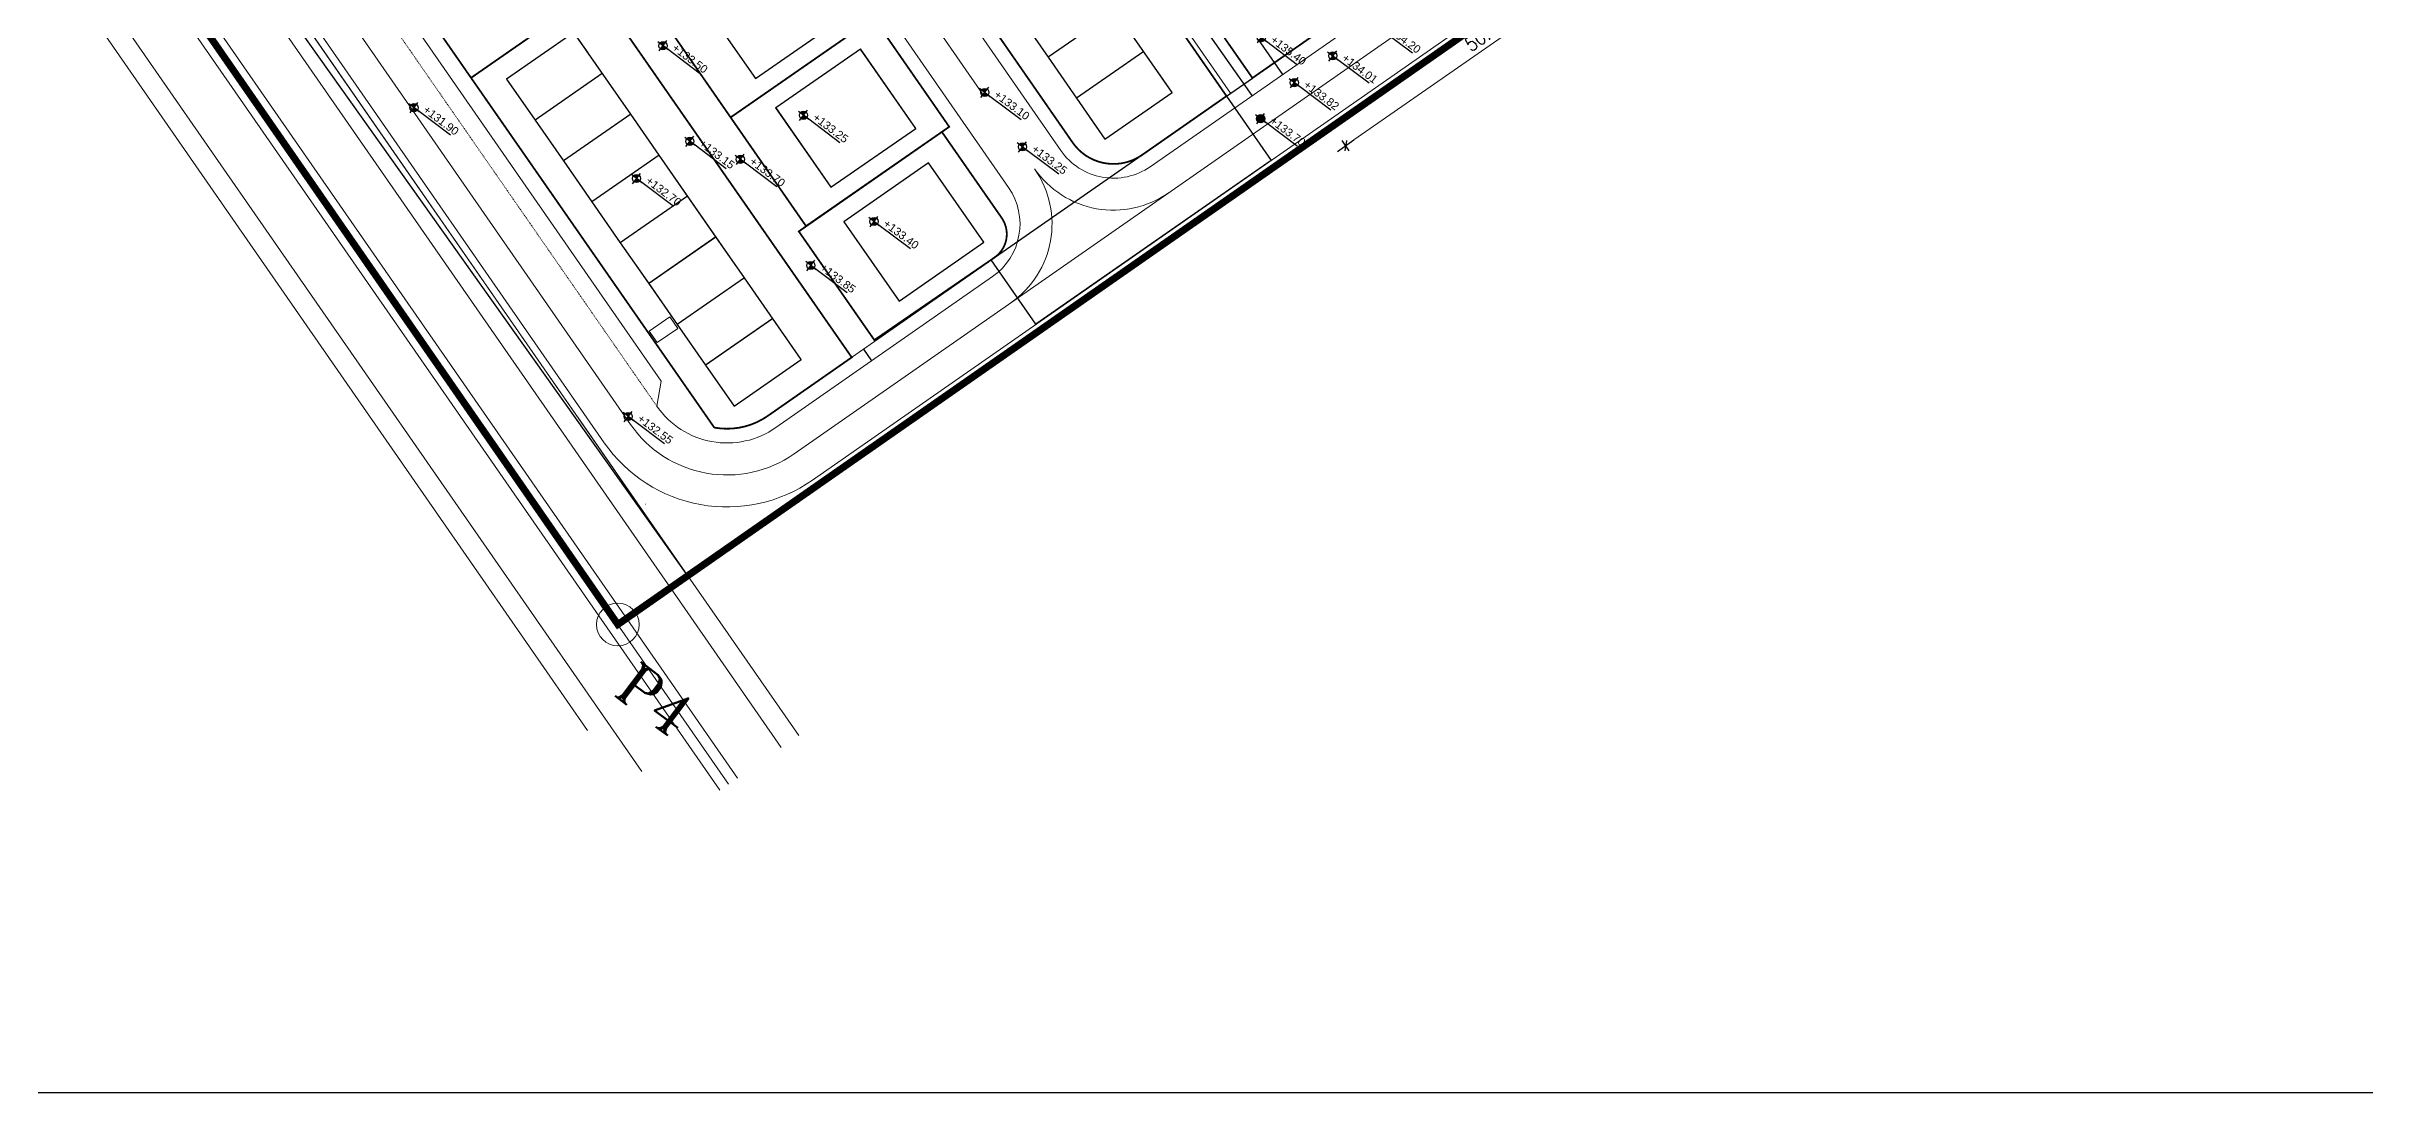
# Model space of a CAD drawing. Header units: inches. Extents: x 2 to 806, y 2 to 666.
# Drawn here: x 187.8 to 513.7, y 2.5 to 149.5 of the extents above; entities that cross this region are included whole.
import ezdxf
from ezdxf.enums import TextEntityAlignment as Align

# ---------------------------------------------------------------- set-up
doc = ezdxf.new("R2010")
doc.units = ezdxf.units.IN
doc.header["$MEASUREMENT"] = 0
for name, pattern in [('( Hidden )', [0.375, 0.25, -0.125]), ('ACAD_ISO04W100', [30, 24, -3, 0, -3]), ('DASHED', [0.75, 0.5, -0.25]), ('DASHED2', [0.375, 0.25, -0.125])]:
    doc.linetypes.add(name, pattern=pattern)
for name, color, linetype in [('.', 7, 'Continuous'), ('ASPHALT', 4, 'Continuous'), ('City_Axies', 10, 'Continuous'), ('City_Edge', 6, 'Continuous'), ('city_green', 3, 'Continuous'), ('City_road', 170, 'Continuous'), ('CL', 1, 'ACAD_ISO04W100'), ('comments', 1, 'Continuous'), ('ELV2', 4, 'Continuous'), ('furniture', 8, 'Continuous'), ('Land line', 210, 'Continuous'), ('pathway levels', 250, 'Continuous'), ('PAVEMENT', 2, 'Continuous'), ('sec line', 252, 'ACAD_ISO04W100'), ('set pack', 253, 'DASHED2')]:
    doc.layers.add(name, color=color, linetype=linetype)
doc.styles.add('3', font='ROMANT.shx', dxfattribs={"height": 4})
doc.styles.add('AUC-2-5', font='romans.shx', dxfattribs={"width": 0.85})
doc.styles.add('SDC-TEXT', font='arial.ttf')
doc.linetypes.add('FENCELINE2', pattern='A,0.25,-0.1,[132,ltypeshp.shx,S=0.1,R=0,X=-0.1,Y=0],-0.1,1', length=1.45)
doc.dimstyles.new('AUC-750-N mtr', dxfattribs={"dimscale": 0.5625, "dimtxt": 3.5, "dimasz": 2.5, "dimexe": 2.5, "dimexo": 2, "dimgap": 1.2, "dimtad": 1, "dimzin": 1, "dimdsep": 46, "dimtxsty": 'AUC-2-5', "dimblk": 'AUC-DIMTICK', "dimcen": 1, "dimse1": 1, "dimse2": 1, "dimclrd": 1, "dimclre": 1, "dimclrt": 2, "dimadec": 0, "dimazin": 0, "dimtfac": 1, "dimtix": 1, "dimtmove": 2, "dimatfit": 3, "dimfxl": 1, "dimlwd": 0, "dimlwe": -1, "dimarcsym": 0})

# ---------------------------------------------------------------- blocks, each defined once
blk = doc.blocks.new('*U380')
for points in [[(0, 1.02, 0.414214), (-1.02, 0), (0, 0)], [(0, -1.02, 0.414214), (1.02, 0), (0, 0)]]:
    blk.add_hatch(color=256).paths.add_polyline_path(points)
for p, q in [((1.62, 0), (-1.62, 0)), ((0, -1.62), (0, 1.62)), ((0, 0), (1.62, 0)), ((11.38, 0), (1.62, 0))]:
    blk.add_line(p, q)
blk.add_circle((0, 0), 1.02)
at = {"style": 'SDC-TEXT'}
blk.add_attdef('LEVEL', text='', height=2, dxfattribs=at).set_placement((2.24, 2.53), align=Align.TOP_LEFT)
blk.add_attdef('T.O.C.', (2.24, -2.56), '', height=2, dxfattribs=at)
blk = doc.blocks.new('*U278')
for points in [[(0, 1.02, 0.414214), (-1.02, 0), (0, 0)], [(0, -1.02, 0.414214), (1.02, 0), (0, 0)]]:
    blk.add_hatch(color=256).paths.add_polyline_path(points)
for p, q in [((1.62, 0), (-1.62, 0)), ((0, -1.62), (0, 1.62)), ((0, 0), (1.62, 0)), ((11.38, 0), (1.62, 0))]:
    blk.add_line(p, q)
blk.add_circle((0, 0), 1.02)
at = {"style": 'SDC-TEXT'}
blk.add_attdef('LEVEL', text='', height=2, dxfattribs=at).set_placement((2.24, 2.53), align=Align.TOP_LEFT)
blk.add_attdef('T.O.C.', (2.24, -2.56), '', height=2, dxfattribs=at)
blk = doc.blocks.new('*U279')
for points in [[(0, 1.02, 0.414214), (-1.02, 0), (0, 0)], [(0, -1.02, 0.414214), (1.02, 0), (0, 0)]]:
    blk.add_hatch(color=256).paths.add_polyline_path(points)
for p, q in [((1.62, 0), (-1.62, 0)), ((0, -1.62), (0, 1.62)), ((0, 0), (1.62, 0)), ((11.38, 0), (1.62, 0))]:
    blk.add_line(p, q)
blk.add_circle((0, 0), 1.02)
at = {"style": 'SDC-TEXT'}
blk.add_attdef('LEVEL', text='', height=2, dxfattribs=at).set_placement((2.24, 2.53), align=Align.TOP_LEFT)
blk.add_attdef('T.O.C.', (2.24, -2.56), '', height=2, dxfattribs=at)
blk = doc.blocks.new('*U275')
for points in [[(0, 1.02, 0.414214), (-1.02, 0), (0, 0)], [(0, -1.02, 0.414214), (1.02, 0), (0, 0)]]:
    blk.add_hatch(color=256).paths.add_polyline_path(points)
for p, q in [((1.62, 0), (-1.62, 0)), ((0, -1.62), (0, 1.62)), ((0, 0), (1.62, 0)), ((11.38, 0), (1.62, 0))]:
    blk.add_line(p, q)
blk.add_circle((0, 0), 1.02)
at = {"style": 'SDC-TEXT'}
blk.add_attdef('LEVEL', text='', height=2, dxfattribs=at).set_placement((2.24, 2.53), align=Align.TOP_LEFT)
blk.add_attdef('T.O.C.', (2.24, -2.56), '', height=2, dxfattribs=at)
blk = doc.blocks.new('*U276')
for points in [[(0, 1.02, 0.414214), (-1.02, 0), (0, 0)], [(0, -1.02, 0.414214), (1.02, 0), (0, 0)]]:
    blk.add_hatch(color=256).paths.add_polyline_path(points)
for p, q in [((1.62, 0), (-1.62, 0)), ((0, -1.62), (0, 1.62)), ((0, 0), (1.62, 0)), ((11.38, 0), (1.62, 0))]:
    blk.add_line(p, q)
blk.add_circle((0, 0), 1.02)
at = {"style": 'SDC-TEXT'}
blk.add_attdef('LEVEL', text='', height=2, dxfattribs=at).set_placement((2.24, 2.53), align=Align.TOP_LEFT)
blk.add_attdef('T.O.C.', (2.24, -2.56), '', height=2, dxfattribs=at)
blk = doc.blocks.new('*U257')
for points in [[(0, 1.02, 0.414214), (-1.02, 0), (0, 0)], [(0, -1.02, 0.414214), (1.02, 0), (0, 0)]]:
    blk.add_hatch(color=256).paths.add_polyline_path(points)
for p, q in [((1.62, 0), (-1.62, 0)), ((0, -1.62), (0, 1.62)), ((0, 0), (1.62, 0)), ((11.38, 0), (1.62, 0))]:
    blk.add_line(p, q)
blk.add_circle((0, 0), 1.02)
at = {"style": 'SDC-TEXT'}
blk.add_attdef('LEVEL', text='', height=2, dxfattribs=at).set_placement((2.24, 2.53), align=Align.TOP_LEFT)
blk.add_attdef('T.O.C.', (2.24, -2.56), '', height=2, dxfattribs=at)
blk = doc.blocks.new('*U258')
for points in [[(0, 1.02, 0.414214), (-1.02, 0), (0, 0)], [(0, -1.02, 0.414214), (1.02, 0), (0, 0)]]:
    blk.add_hatch(color=256).paths.add_polyline_path(points)
for p, q in [((1.62, 0), (-1.62, 0)), ((0, -1.62), (0, 1.62)), ((0, 0), (1.62, 0)), ((11.38, 0), (1.62, 0))]:
    blk.add_line(p, q)
blk.add_circle((0, 0), 1.02)
at = {"style": 'SDC-TEXT'}
blk.add_attdef('LEVEL', text='', height=2, dxfattribs=at).set_placement((2.24, 2.53), align=Align.TOP_LEFT)
blk.add_attdef('T.O.C.', (2.24, -2.56), '', height=2, dxfattribs=at)
blk = doc.blocks.new('*U197')
for points in [[(0, 1.02, 0.414214), (-1.02, 0), (0, 0)], [(0, -1.02, 0.414214), (1.02, 0), (0, 0)]]:
    blk.add_hatch(color=256).paths.add_polyline_path(points)
for p, q in [((1.62, 0), (-1.62, 0)), ((0, -1.62), (0, 1.62)), ((0, 0), (1.62, 0)), ((11.38, 0), (1.62, 0))]:
    blk.add_line(p, q)
blk.add_circle((0, 0), 1.02)
at = {"style": 'SDC-TEXT'}
blk.add_attdef('LEVEL', text='', height=2, dxfattribs=at).set_placement((2.24, 2.53), align=Align.TOP_LEFT)
blk.add_attdef('T.O.C.', (2.24, -2.56), '', height=2, dxfattribs=at)
blk = doc.blocks.new('*U198')
for points in [[(0, 1.02, 0.414214), (-1.02, 0), (0, 0)], [(0, -1.02, 0.414214), (1.02, 0), (0, 0)]]:
    blk.add_hatch(color=256).paths.add_polyline_path(points)
for p, q in [((1.62, 0), (-1.62, 0)), ((0, -1.62), (0, 1.62)), ((0, 0), (1.62, 0)), ((11.38, 0), (1.62, 0))]:
    blk.add_line(p, q)
blk.add_circle((0, 0), 1.02)
at = {"style": 'SDC-TEXT'}
blk.add_attdef('LEVEL', text='', height=2, dxfattribs=at).set_placement((2.24, 2.53), align=Align.TOP_LEFT)
blk.add_attdef('T.O.C.', (2.24, -2.56), '', height=2, dxfattribs=at)
blk = doc.blocks.new('*U199')
for points in [[(0, 1.02, 0.414214), (-1.02, 0), (0, 0)], [(0, -1.02, 0.414214), (1.02, 0), (0, 0)]]:
    blk.add_hatch(color=256).paths.add_polyline_path(points)
for p, q in [((1.62, 0), (-1.62, 0)), ((0, -1.62), (0, 1.62)), ((0, 0), (1.62, 0)), ((11.38, 0), (1.62, 0))]:
    blk.add_line(p, q)
blk.add_circle((0, 0), 1.02)
at = {"style": 'SDC-TEXT'}
blk.add_attdef('LEVEL', text='', height=2, dxfattribs=at).set_placement((2.24, 2.53), align=Align.TOP_LEFT)
blk.add_attdef('T.O.C.', (2.24, -2.56), '', height=2, dxfattribs=at)
blk = doc.blocks.new('*U442')
for points in [[(0, 1.02, 0.414214), (-1.02, 0), (0, 0)], [(0, -1.02, 0.414214), (1.02, 0), (0, 0)]]:
    blk.add_hatch(color=256).paths.add_polyline_path(points)
for p, q in [((1.62, 0), (-1.62, 0)), ((0, -1.62), (0, 1.62)), ((0, 0), (1.62, 0)), ((11.38, 0), (1.62, 0))]:
    blk.add_line(p, q)
blk.add_circle((0, 0), 1.02)
at = {"style": 'SDC-TEXT'}
blk.add_attdef('LEVEL', text='', height=2, dxfattribs=at).set_placement((2.24, 2.53), align=Align.TOP_LEFT)
blk.add_attdef('T.O.C.', (2.24, -2.56), '', height=2, dxfattribs=at)
blk = doc.blocks.new('*U115')
for points in [[(0, 1.02, 0.414214), (-1.02, 0), (0, 0)], [(0, -1.02, 0.414214), (1.02, 0), (0, 0)]]:
    blk.add_hatch(color=256).paths.add_polyline_path(points)
for p, q in [((1.62, 0), (-1.62, 0)), ((0, -1.62), (0, 1.62)), ((0, 0), (1.62, 0)), ((11.38, 0), (1.62, 0))]:
    blk.add_line(p, q)
blk.add_circle((0, 0), 1.02)
at = {"style": 'SDC-TEXT'}
blk.add_attdef('LEVEL', text='', height=2, dxfattribs=at).set_placement((2.24, 2.53), align=Align.TOP_LEFT)
blk.add_attdef('T.O.C.', (2.24, -2.56), '', height=2, dxfattribs=at)
blk = doc.blocks.new('*U127')
for points in [[(0, 1.02, 0.414214), (-1.02, 0), (0, 0)], [(0, -1.02, 0.414214), (1.02, 0), (0, 0)]]:
    blk.add_hatch(color=256).paths.add_polyline_path(points)
for p, q in [((1.62, 0), (-1.62, 0)), ((0, -1.62), (0, 1.62)), ((0, 0), (1.62, 0)), ((11.38, 0), (1.62, 0))]:
    blk.add_line(p, q)
blk.add_circle((0, 0), 1.02)
at = {"style": 'SDC-TEXT'}
blk.add_attdef('LEVEL', text='', height=2, dxfattribs=at).set_placement((2.24, 2.53), align=Align.TOP_LEFT)
blk.add_attdef('T.O.C.', (2.24, -2.56), '', height=2, dxfattribs=at)
blk = doc.blocks.new('*U121')
for points in [[(0, 1.02, 0.414214), (-1.02, 0), (0, 0)], [(0, -1.02, 0.414214), (1.02, 0), (0, 0)]]:
    blk.add_hatch(color=256).paths.add_polyline_path(points)
for p, q in [((1.62, 0), (-1.62, 0)), ((0, -1.62), (0, 1.62)), ((0, 0), (1.62, 0)), ((11.38, 0), (1.62, 0))]:
    blk.add_line(p, q)
blk.add_circle((0, 0), 1.02)
at = {"style": 'SDC-TEXT'}
blk.add_attdef('LEVEL', text='', height=2, dxfattribs=at).set_placement((2.24, 2.53), align=Align.TOP_LEFT)
blk.add_attdef('T.O.C.', (2.24, -2.56), '', height=2, dxfattribs=at)
blk = doc.blocks.new('*U122')
for points in [[(0, 1.02, 0.414214), (-1.02, 0), (0, 0)], [(0, -1.02, 0.414214), (1.02, 0), (0, 0)]]:
    blk.add_hatch(color=256).paths.add_polyline_path(points)
for p, q in [((1.62, 0), (-1.62, 0)), ((0, -1.62), (0, 1.62)), ((0, 0), (1.62, 0)), ((11.38, 0), (1.62, 0))]:
    blk.add_line(p, q)
blk.add_circle((0, 0), 1.02)
at = {"style": 'SDC-TEXT'}
blk.add_attdef('LEVEL', text='', height=2, dxfattribs=at).set_placement((2.24, 2.53), align=Align.TOP_LEFT)
blk.add_attdef('T.O.C.', (2.24, -2.56), '', height=2, dxfattribs=at)
blk = doc.blocks.new('AUC-DIMTICK')
at = {"color": 1}
for p, q in [((1, 0), (-1, 0)), ((-0.36, -0.36), (0.36, 0.36)), ((0, 0.63), (0, -0.63))]:
    blk.add_line(p, q, dxfattribs=at)
blk = doc.blocks.new('*D477')
at = {"layer": 'Defpoints', "color": 0, "linetype": 'ByBlock', "transparency": 16777216}
for p in [(406.74, 171.63), (365.38, 142.83), (370.42, 135.59)]:
    blk.add_point(p, dxfattribs=at)
at = {"layer": 'furniture', "color": 1, "linetype": 'ByBlock', "lineweight": 0, "transparency": 16777216}
blk.add_line((410.63, 163.59), (371.57, 136.39), dxfattribs=at)
at = {"layer": 'furniture', "color": 1, "linetype": 'ByBlock', "lineweight": 0, "transparency": 16777216, "xscale": 1.40625, "yscale": 1.40625, "zscale": 1.40625}
for p, rotation in [((411.78, 164.39), 34.85007820784165), ((370.42, 135.59), 214.8500782078417)]:
    blk.add_blockref('AUC-DIMTICK', p, dxfattribs=dict(at, rotation=rotation))
at = {"layer": 'furniture', "color": 2, "linetype": 'ByBlock', "transparency": 16777216, "insert": (390.15, 151.35), "char_height": 1.969, "attachment_point": 5, "rotation": 34.8501, "style": 'AUC-2-5'}
blk.add_mtext('50.40', dxfattribs=at)
blk = doc.blocks.new('*U416')
for points in [[(0, 1.02, 0.414214), (-1.02, 0), (0, 0)], [(0, -1.02, 0.414214), (1.02, 0), (0, 0)]]:
    blk.add_hatch(color=256).paths.add_polyline_path(points)
for p, q in [((1.62, 0), (-1.62, 0)), ((0, -1.62), (0, 1.62)), ((0, 0), (1.62, 0)), ((11.38, 0), (1.62, 0))]:
    blk.add_line(p, q)
blk.add_circle((0, 0), 1.02)
at = {"style": 'SDC-TEXT'}
blk.add_attdef('LEVEL', text='', height=2, dxfattribs=at).set_placement((2.24, 2.53), align=Align.TOP_LEFT)
blk.add_attdef('T.O.C.', (2.24, -2.56), '', height=2, dxfattribs=at)

msp = doc.modelspace()

# ---------------------------------------------------------------- hatches: boundary and pattern name
at = {"layer": '.', "linetype": 'ByBlock', "transparency": 33554633}
h = msp.add_hatch(dxfattribs=at)
h.set_pattern_fill('ANSI31', color=34, angle=-55.14992)
h.set_pattern_definition([(349.850078208, (-1019091.39202, 51543.46572), (0.022028057086, 0.123043751166), [])])
edge = h.paths.add_edge_path()
edge.add_arc((358.478, 139.385), 0.576, 0, 360)

# ---------------------------------------------------------------- linework, layer by layer
at = {"linetype": 'ByBlock', "lineweight": 0}
for p, q in [((268.103, 68.277), (95.635, 316.887)), ((95.635, 316.887), (268.103, 68.277)), ((277.947, 75.14), (132.229, 285.19)), ((509.122, 236.296), (268.103, 68.277)), ((268.103, 68.277), (277.947, 75.14))]:
    msp.add_line(p, q, dxfattribs=at)
at = {"layer": 'ASPHALT', "lineweight": 0}
for p, q in [((270.373, 86.057), (132.229, 285.19)), ((499.666, 241.894), (342.939, 132.635)), ((295.465, 88.568), (506.221, 235.492)), ((263.789, 230.904), (330.397, 134.888)), ((266.201, 93.826), (186.657, 208.487))]:
    msp.add_line(p, q, dxfattribs=at)
at = {"layer": 'ASPHALT', "color": 0, "linetype": '( Hidden )', "lineweight": 0, "ltscale": 0.35}
msp.add_line((273.596, 98.955), (192.105, 216.424), dxfattribs=at)
at = {"layer": 'ASPHALT', "lineweight": 0}
msp.add_lwpolyline([(274.186, 102.491), (273.596, 98.955, 0.4148853), (290.318, 95.951), (320.79, 117.194, 0.4135401), (323.037, 129.707), (247.427, 238.7, 0.2783845), (238.808, 242.197, 0.0336588), (209.098, 235.423, 0.0480664), (195.173, 229.446, 0.4453041), (192.105, 216.424), (196.503, 214.47), (274.186, 102.491)], format="xyb", dxfattribs=at)
for centre, radius, start in [((337.792, 140.018), 9, 214.74975), ((283.456, 105.795), 21, 214.75015), ((284.332, 110.673), 24.5, 304.88136)]:
    msp.add_arc(centre, radius, start, 304.88152, dxfattribs=at)
at = {"layer": 'City_Axies', "lineweight": 0}
for p, q in [((267.934, 68.521), (95.635, 316.887)), ((283.672, 45.835), (267.934, 68.521))]:
    msp.add_line(p, q, dxfattribs=at)
at = {"layer": 'City_Edge', "lineweight": 0, "ltscale": 10}
for p, q in [((271.485, 47.612), (115.088, 273.056)), ((275.486, 73.424), (178.37, 213.416)), ((291.067, 50.964), (275.486, 73.424))]:
    msp.add_line(p, q, dxfattribs=at)
at = {"layer": 'city_green', "lineweight": 0}
for p, q in [((284.905, 46.69), (118.321, 286.818)), ((282.44, 44.98), (115.856, 285.108))]:
    msp.add_line(p, q, dxfattribs=at)
at = {"layer": 'City_road', "lineweight": 0}
for p, q in [((249.539, 73.983), (112.622, 271.348)), ((509.122, 236.296), (275.486, 73.424)), ((293.532, 52.674), (276.778, 76.825)), ((263.847, 53.36), (249.539, 73.983))]:
    msp.add_line(p, q, dxfattribs=at)
at = {"layer": 'CL', "lineweight": 0, "ltscale": 5}
for p, q in [((251.083, 241.325), (326.527, 132.571)), ((502.24, 238.203), (292.892, 92.26)), ((269.899, 96.391), (190.355, 211.052))]:
    msp.add_line(p, q, dxfattribs=at)
for centre, radius, start, end in [((315.643, 124.577), 13.5, 304.88152, 34.74975), ((337.792, 140.018), 13.5, 214.74975, 304.88152), ((283.456, 105.795), 16.5, 214.75015, 304.88152)]:
    msp.add_arc(centre, radius, start, end, dxfattribs=at)
at = {"layer": 'comments', "color": 3, "linetype": 'ByBlock'}
for p, q in [((357.262, 142.62), (344.332, 161.098)), ((377.84, 144.823), (383.135, 148.733)), ((353.677, 142.558), (357.323, 145.1)), ((302.63, 106.969), (303.772, 105.331))]:
    msp.add_line(p, q, dxfattribs=at)
at = {"layer": 'comments', "color": 6, "linetype": 'ByBlock'}
msp.add_lwpolyline([(805.862, 665.831), (2.345, 665.831), (2.345, 2.465), (805.862, 2.465)], close=True, dxfattribs=at)
msp.add_lwpolyline([(588.492, 237.295), (510.786, 237.222), (277.947, 75.14), (129.763, 283.482), (124.064, 297.288), (124.072, 309.621), (131.269, 325.395), (377.067, 498.452), (416.657, 517.574)], dxfattribs=at)
at = {"layer": 'comments', "color": 3, "linetype": 'ByBlock'}
for points in [[(299.356, 153.282), (291.605, 164.458), (279.69, 156.194), (287.441, 145.019)], [(309.984, 138.017), (302.207, 149.174), (290.318, 140.928), (298.069, 129.754)], [(319.543, 122.005), (311.802, 133.187), (299.874, 124.891), (307.639, 113.726)]]:
    msp.add_lwpolyline(points, close=True, dxfattribs=at)
for points in [[(330.064, 166.07), (320.615, 159.515), (328.598, 148.008)], [(346.029, 143.056), (334.055, 160.316), (324.606, 153.761)], [(338.047, 154.563), (328.598, 148.008), (336.58, 136.501)], [(269.91, 140.004), (261.917, 151.498), (252.462, 144.939), (256.459, 139.192)], [(342.038, 148.809), (332.589, 142.254)], [(265.913, 145.751), (256.459, 139.192), (260.456, 133.445)], [(336.58, 136.501), (346.029, 143.056)], [(273.907, 134.258), (269.91, 140.004), (260.456, 133.445), (264.452, 127.698)], [(281.9, 122.764), (273.907, 134.258), (264.452, 127.698), (268.449, 121.951)], [(277.904, 128.511), (268.449, 121.951), (272.446, 116.205)], [(285.897, 117.017), (281.9, 122.764), (272.446, 116.205), (276.443, 110.458)], [(293.891, 105.524), (285.897, 117.017), (276.443, 110.458), (280.439, 104.711)], [(289.894, 111.27), (280.439, 104.711), (284.436, 98.964), (293.891, 105.524)]]:
    msp.add_lwpolyline(points, dxfattribs=at)
at = {"layer": 'Land line', "lineweight": 0}
for p, q in [((314.695, 138.242), (294.563, 124.28)), ((294.563, 124.28), (314.695, 138.242))]:
    msp.add_line(p, q, dxfattribs=at)
at = {"layer": 'PAVEMENT', "lineweight": 0}
for p, q in [((284.946, 242.862), (354.251, 142.959)), ((245.252, 238.327), (314.686, 138.236)), ((265.432, 232.044), (332.04, 136.028)), ((281.664, 95.957), (192.373, 224.345)), ((464.859, 220.067), (341.795, 134.275)), ((319.646, 118.834), (289.175, 97.592))]:
    msp.add_line(p, q, dxfattribs=at)
at = {"layer": 'PAVEMENT', "linetype": 'FENCELINE2', "lineweight": 0, "ltscale": 70, "const_width": 0.125}
msp.add_lwpolyline([(616.534, 519.432), (512.15, 519.427), (501.15, 513.927), (485.678, 513.926, 0.4142116), (478.678, 506.926), (465.678, 506.907, 0.4091423), (458.8, 513.905, 0.0259271), (445.386, 513.442, -0.0645411), (439.735, 513.682), (429.633, 515.432, 0.0875473), (420.809, 514.605, 0.085404), (379.355, 495.17), (139.972, 328.291, 0.4135441), (132.229, 285.19), (277.947, 75.14), (509.122, 236.296), (657.544, 236.301)], format="xyb", dxfattribs=at)
at = {"layer": 'PAVEMENT', "lineweight": 0}
for centre, radius, start in [((337.792, 140.018), 7, 214.74975), ((283.456, 105.795), 10, 259.67728)]:
    msp.add_arc(centre, radius, start, 304.88152, dxfattribs=at)
at = {"layer": 'sec line', "color": 6, "linetype": 'ByBlock'}
msp.add_line((358.113, 150.529), (361.545, 145.607), dxfattribs=at)
at = {"layer": 'sec line', "color": 3, "linetype": 'ByBlock'}
msp.add_lwpolyline([(353.677, 142.558), (359.975, 133.513), (326.889, 110.475), (320.59, 119.52)], close=True, dxfattribs=at)
at = {"layer": 'set pack', "color": 1, "linetype": 'DASHED', "lineweight": 0, "ltscale": 70}
for p, q in [((284.069, 242.898), (353.677, 142.558)), ((300.988, 105.827), (211.267, 234.833)), ((345.028, 162.738), (357.323, 145.1)), ((247.469, 145.125), (265.133, 157.381)), ((273.361, 154.847), (283.961, 139.562)), ((304.095, 153.526), (283.961, 139.562)), ((283.963, 139.564), (304.095, 153.527)), ((283.961, 139.562), (294.563, 124.28))]:
    msp.add_line(p, q, dxfattribs=at)
at = {"layer": 'set pack', "linetype": 'DASHED', "lineweight": 0, "ltscale": 70}
for p, q in [((314.099, 189.084), (346.029, 143.056)), ((304.65, 182.529), (336.58, 136.501)), ((328.598, 148.008), (338.047, 154.563)), ((252.462, 144.939), (261.917, 151.498)), ((293.891, 105.524), (261.917, 151.498)), ((302.207, 149.175), (290.292, 140.911)), ((309.984, 138.017), (302.207, 149.175)), ((332.589, 142.254), (342.038, 148.809)), ((284.436, 98.964), (252.462, 144.939)), ((256.458, 139.191), (265.907, 145.747)), ((290.292, 140.911), (298.043, 129.736)), ((336.58, 136.501), (346.029, 143.056)), ((260.448, 133.44), (269.897, 139.995)), ((298.043, 129.736), (309.984, 138.017)), ((264.439, 127.689), (273.887, 134.244)), ((268.429, 121.937), (277.877, 128.493)), ((272.419, 116.186), (281.868, 122.741)), ((297.999, 117.13), (293.545, 123.535)), ((276.409, 110.434), (285.858, 116.99)), ((280.399, 104.683), (289.848, 111.238)), ((284.436, 98.964), (293.891, 105.524)), ((262.498, 97.41), (267.793, 89.777))]:
    msp.add_line(p, q, dxfattribs=at)
at = {"layer": 'set pack', "color": 5, "linetype": '( Hidden )', "lineweight": 0, "ltscale": 250, "const_width": 1}
msp.add_lwpolyline([(677.534, 535.434), (456.038, 535.425, 0.1530333), (370.462, 508.476), (95.635, 316.887), (268.103, 68.277), (509.122, 236.296), (677.544, 236.302)], format="xyb", close=True, dxfattribs=at)
at = {"layer": 'set pack', "color": 5, "linetype": '( Hidden )', "lineweight": 0, "ltscale": 0.5, "const_width": 1}
msp.add_lwpolyline([(677.534, 535.434), (456.038, 535.425, 0.1530333), (370.462, 508.476), (95.635, 316.887), (268.103, 68.277), (509.122, 236.296), (677.544, 236.302)], format="xyb", close=True, dxfattribs=at)
at = {"layer": 'set pack', "color": 1, "linetype": 'ByBlock', "lineweight": 0, "const_width": 0.25}
for points in [[(299.653, 182.714), (317.319, 194.969), (284.069, 242.898), (271.058, 243.032, 0.5991963), (265.432, 232.044), (332.04, 136.028)], [(332.04, 136.028, 0.4148873), (341.795, 134.275), (353.677, 142.558), (317.319, 194.969)]]:
    msp.add_lwpolyline(points, format="xyb", dxfattribs=at)
for points in [[(237.731, 196.783), (220.066, 184.527), (247.469, 145.125), (265.133, 157.381)], [(395.904, 198.205), (345.028, 162.738), (357.323, 145.1), (408.199, 180.568)], [(304.093, 153.525), (293.491, 168.808), (273.361, 154.847), (283.961, 139.563)], [(314.695, 138.242), (304.093, 153.525), (283.961, 139.562), (294.563, 124.28)]]:
    msp.add_lwpolyline(points, close=True, dxfattribs=at)
at = {"layer": 'set pack', "linetype": 'DASHED', "lineweight": 0, "ltscale": 70}
for points in [[(279.69, 156.194), (291.605, 164.458), (299.356, 153.282), (287.441, 145.019)], [(302.233, 149.192), (309.984, 138.017), (298.069, 129.753), (290.318, 140.928)], [(299.874, 124.891), (311.802, 133.187), (319.543, 122.005), (307.639, 113.726)]]:
    msp.add_lwpolyline(points, close=True, dxfattribs=at)
at = {"layer": 'set pack', "color": 1, "linetype": 'ByBlock', "lineweight": 0, "const_width": 0.25}
for points in [[(265.133, 157.381), (247.469, 145.125), (281.664, 95.957, 0.199839), (289.175, 97.592), (300.988, 105.827)], [(322.066, 125.438), (313.659, 137.523), (293.545, 123.535), (304.165, 108.265), (321.047, 119.856, 0.4160057)]]:
    msp.add_lwpolyline(points, format="xyb", close=True, dxfattribs=at)
at = {"layer": 'set pack', "linetype": 'DASHED', "lineweight": 0, "ltscale": 70}
msp.add_lwpolyline([(302.207, 149.174), (290.318, 140.928), (298.069, 129.754), (309.984, 138.017)], dxfattribs=at)
at = {"layer": 'set pack', "linetype": 'ByBlock', "lineweight": 0}
msp.add_lwpolyline([(275.411, 111.516), (276.535, 109.899), (273.656, 107.897), (272.532, 109.514)], close=True, dxfattribs=at)
msp.add_circle((268.103, 68.277), 3, dxfattribs=at)
msp.add_arc((272.064, 94.197), 9, 269.60658, 269.78123, dxfattribs=at)

# ---------------------------------------------------------------- block references
at = {"layer": 'ELV2', "color": 252}
ref = msp.add_blockref('*U127', (374.688, 152.437), dxfattribs=dict(at, xscale=0.5625047716006252, yscale=0.5625047716006252, zscale=0.5625047716006252, rotation=323.0401138320281))
ref.add_attrib('LEVEL', '+134.20', dxfattribs={"layer": '0', "height": 1.125, "rotation": 323.04011, "style": 'SDC-TEXT'}).set_placement((376.552, 152.818), align=Align.TOP_LEFT)
ref = msp.add_blockref('*U416', (358.562, 150.773), dxfattribs=dict(at, xscale=0.5625047716006252, yscale=0.5625047716006252, zscale=0.5625047716006252, rotation=323.0401138320281))
ref.add_attrib('LEVEL', '+135.40', dxfattribs={"layer": '0', "height": 1.125, "rotation": 323.04011, "style": 'SDC-TEXT'}).set_placement((360.426, 151.153), align=Align.TOP_LEFT)
ref = msp.add_blockref('*U121', (368.616, 148.209), dxfattribs=dict(at, xscale=0.5625047716006252, yscale=0.5625047716006252, zscale=0.5625047716006252, rotation=323.0401138320281))
ref.add_attrib('LEVEL', '+134.01', dxfattribs={"layer": '0', "height": 1.125, "rotation": 323.04011, "style": 'SDC-TEXT'}).set_placement((370.48, 148.59), align=Align.TOP_LEFT)
ref = msp.add_blockref('*U257', (319.695, 143.069), dxfattribs=dict(at, xscale=0.5625047716006252, yscale=0.5625047716006252, zscale=0.5625047716006252, rotation=323.0401138320281))
ref.add_attrib('LEVEL', '+133.10', dxfattribs={"layer": '0', "height": 1.125, "rotation": 323.04011, "style": 'SDC-TEXT'}).set_placement((321.558, 143.449), align=Align.TOP_LEFT)
ref = msp.add_blockref('*U122', (363.214, 144.447), dxfattribs=dict(at, xscale=0.5625047716006252, yscale=0.5625047716006252, zscale=0.5625047716006252, rotation=323.0401138320281))
ref.add_attrib('LEVEL', '+133.82', dxfattribs={"layer": '0', "height": 1.125, "rotation": 323.04011, "style": 'SDC-TEXT'}).set_placement((365.077, 144.828), align=Align.TOP_LEFT)
ref = msp.add_blockref('*U279', (239.444, 140.926), dxfattribs=dict(at, xscale=0.5625047716006252, yscale=0.5625047716006252, zscale=0.5625047716006252, rotation=323.0401138320281))
ref.add_attrib('LEVEL', '+131.90', dxfattribs={"layer": '0', "height": 1.125, "rotation": 323.04011, "style": 'SDC-TEXT'}).set_placement((241.307, 141.307), align=Align.TOP_LEFT)
ref = msp.add_blockref('*U276', (294.212, 139.856), dxfattribs=dict(at, xscale=0.5625047716006252, yscale=0.5625047716006252, zscale=0.5625047716006252, rotation=323.0401138320281))
ref.add_attrib('LEVEL', '+133.25', dxfattribs={"layer": '0', "height": 1.125, "rotation": 323.04011, "style": 'SDC-TEXT'}).set_placement((296.075, 140.236), align=Align.TOP_LEFT)
ref = msp.add_blockref('*U115', (358.478, 139.385), dxfattribs=dict(at, xscale=0.5625047716006252, yscale=0.5625047716006252, zscale=0.5625047716006252, rotation=323.0401138320281))
ref.add_attrib('LEVEL', '+133.70', dxfattribs={"layer": '0', "height": 1.125, "rotation": 323.04011, "style": 'SDC-TEXT'}).set_placement((360.341, 139.766), align=Align.TOP_LEFT)
ref = msp.add_blockref('*U258', (324.989, 135.418), dxfattribs=dict(at, xscale=0.5625047716006252, yscale=0.5625047716006252, zscale=0.5625047716006252, rotation=323.0401138320281))
ref.add_attrib('LEVEL', '+133.25', dxfattribs={"layer": '0', "height": 1.125, "rotation": 323.04011, "style": 'SDC-TEXT'}).set_placement((326.853, 135.798), align=Align.TOP_LEFT)
ref = msp.add_blockref('*U380', (270.734, 130.966), dxfattribs=dict(at, xscale=0.5625047716006252, yscale=0.5625047716006252, zscale=0.5625047716006252, rotation=323.0401138320281))
ref.add_attrib('LEVEL', '+132.70', dxfattribs={"layer": '0', "height": 1.125, "rotation": 323.04011, "style": 'SDC-TEXT'}).set_placement((272.598, 131.346), align=Align.TOP_LEFT)
ref = msp.add_blockref('*U275', (304.121, 124.924, 130.74), dxfattribs=dict(at, xscale=0.5625047716006252, yscale=0.5625047716006252, zscale=0.5625047716006252, rotation=323.0401138320281))
ref.add_attrib('LEVEL', '+133.40', dxfattribs={"layer": '0', "height": 1.125, "rotation": 323.04011, "style": 'SDC-TEXT'}).set_placement((305.984, 125.305, 130.74), align=Align.TOP_LEFT)
ref = msp.add_blockref('*U278', (269.56, 97.514), dxfattribs=dict(at, xscale=0.5625047716006252, yscale=0.5625047716006252, zscale=0.5625047716006252, rotation=323.0401138320281))
ref.add_attrib('LEVEL', '+132.55', dxfattribs={"layer": '0', "height": 1.125, "rotation": 323.04011, "style": 'SDC-TEXT'}).set_placement((271.423, 97.895), align=Align.TOP_LEFT)
at = {"layer": 'pathway levels', "color": 252}
ref = msp.add_blockref('*U199', (274.443, 149.636, 132.606), dxfattribs=dict(at, xscale=0.5625047716006252, yscale=0.5625047716006252, zscale=0.5625047716006252, rotation=323.0401138320281))
ref.add_attrib('LEVEL', '+133.50', dxfattribs={"layer": '0', "height": 1.125, "rotation": 323.04011, "style": 'SDC-TEXT'}).set_placement((276.306, 150.017, 132.606), align=Align.TOP_LEFT)
ref = msp.add_blockref('*U442', (278.235, 136.188), dxfattribs=dict(at, xscale=0.5625047716006252, yscale=0.5625047716006252, zscale=0.5625047716006252, rotation=323.0401138320281))
ref.add_attrib('LEVEL', '+133.15', dxfattribs={"layer": '0', "height": 1.125, "rotation": 323.04011, "style": 'SDC-TEXT'}).set_placement((280.098, 136.569), align=Align.TOP_LEFT)
ref = msp.add_blockref('*U198', (285.334, 133.674), dxfattribs=dict(at, xscale=0.5625047716006252, yscale=0.5625047716006252, zscale=0.5625047716006252, rotation=323.0401138320281))
ref.add_attrib('LEVEL', '+133.70', dxfattribs={"layer": '0', "height": 1.125, "rotation": 323.04011, "style": 'SDC-TEXT'}).set_placement((287.198, 134.055), align=Align.TOP_LEFT)
ref = msp.add_blockref('*U197', (295.244, 118.743, 130.74), dxfattribs=dict(at, xscale=0.5625047716006252, yscale=0.5625047716006252, zscale=0.5625047716006252, rotation=323.0401138320281))
ref.add_attrib('LEVEL', '+133.85', dxfattribs={"layer": '0', "height": 1.125, "rotation": 323.04011, "style": 'SDC-TEXT'}).set_placement((297.107, 119.123, 130.74), align=Align.TOP_LEFT)

# ---------------------------------------------------------------- texts
at = {"layer": 'set pack', "linetype": 'ByBlock', "lineweight": 0, "insert": (270.911, 63.336), "char_height": 6, "attachment_point": 1, "rotation": 323.04041, "style": '3'}
msp.add_mtext_dynamic_manual_height_columns('P4', width=6.51371, gutter_width=250, heights=[0], dxfattribs=at)

# ---------------------------------------------------------------- dimensions: what is measured, and where the dimension line sits
at = {"layer": 'furniture', "color": 6, "linetype": 'ByBlock'}
dim = msp.add_aligned_dim(p1=(406.741, 171.628), p2=(365.381, 142.828), distance=8.819, dimstyle='AUC-750-N mtr', dxfattribs=at)
dim.commit()
dim.dimension.update_dxf_attribs({"geometry": '*D477', "text_midpoint": (390.152, 151.352)})

doc.saveas('drawing.dxf')
